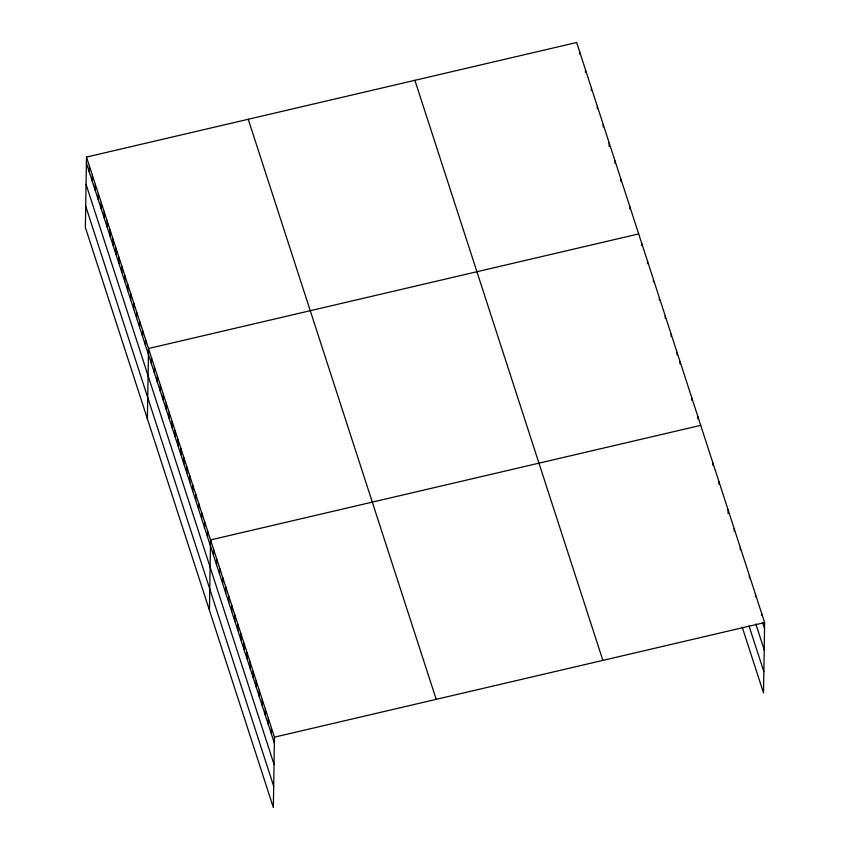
<?xml version="1.0" encoding="UTF-8"?>
<svg xmlns="http://www.w3.org/2000/svg" width="850" height="850" viewBox="0 0 850 850"><rect width="100%" height="100%" fill="white"/><g stroke="black" fill="none" stroke-linecap="round" stroke-linejoin="round"><path stroke-width="1.27" d="M86.477 157.08L85.372 227.428L273.349 807.5L274.454 737.152L86.477 157.08L576.651 42.5L764.628 622.572L763.523 692.92L742.22 627.173M89.335 172.157L89.431 166.196M92.289 181.273L92.384 175.312M95.243 190.389L95.338 184.429M98.196 199.506L98.292 193.545M101.15 208.622L101.246 202.661M104.104 217.738L104.199 211.778M107.058 226.854L107.153 220.894M110.011 235.971L110.107 230.01M112.965 245.087L113.061 239.126M115.929 254.192L116.014 248.242M118.883 263.309L118.968 257.348M121.837 272.425L121.922 266.464M124.791 281.541L124.876 275.581M127.744 290.658L127.829 284.697M130.698 299.774L130.783 293.813M133.652 308.89L133.737 302.929M136.606 318.006L136.691 312.046M139.559 327.123L139.644 321.162M142.513 336.239L142.598 330.278M145.467 345.355L145.552 339.394M147.401 418.848L148.516 348.511L638.679 233.92M151.374 363.587L151.47 357.627M154.328 372.693L154.424 366.733M157.282 381.809L157.377 375.849M160.236 390.926L160.331 384.965M163.189 400.042L163.285 394.081M166.143 409.158L166.239 403.197M169.097 418.274L169.192 412.314M172.051 427.391L172.146 421.43M175.004 436.507L175.1 430.546M177.958 445.623L178.054 439.663M180.912 454.739L181.008 448.779M183.866 463.856L183.961 457.895M186.819 472.972L186.915 467.011M189.773 482.088L189.869 476.127M192.727 491.194L192.822 485.233M195.681 500.31L195.776 494.349M198.634 509.426L198.73 503.466M201.588 518.543L201.684 512.582M204.542 527.659L204.637 521.698M207.496 536.775L207.591 530.814M209.44 610.279L210.545 539.931L700.719 425.351M213.488 555.284L213.584 549.323M216.538 564.676L216.633 558.716M219.576 574.069L219.672 568.108M222.626 583.461L222.721 577.501M225.664 592.854L225.76 586.893M228.714 602.246L228.809 596.286M231.752 611.628L231.848 605.668M234.802 621.021L234.887 615.06M237.841 630.413L237.936 624.452M240.879 639.806L240.975 633.845M243.929 649.198L244.024 643.237M246.968 658.591L247.063 652.63M250.017 667.983L250.113 662.023M253.056 677.376L253.151 671.415M256.105 686.768L256.19 680.808M259.144 696.161L259.239 690.2M262.193 705.553L262.278 699.593M265.232 714.946L265.327 708.985M268.271 724.327L268.366 718.378M271.32 733.72L271.416 727.759M579.562 53.996L579.604 51.616M585.469 72.229L585.512 69.849M591.377 90.461L591.419 88.081M597.284 108.694L597.327 106.303M603.202 126.926L603.234 124.536M609.089 146.349L609.142 142.768M615.018 163.381L615.049 161.001M620.925 181.613L620.957 179.233M629.786 208.962L629.818 206.582M641.601 245.427L641.633 243.036M647.509 263.659L647.541 261.269M653.416 281.881L653.448 279.501M659.324 300.114L659.356 297.734M665.231 318.346L665.263 315.966M671.139 336.579L671.171 334.199M677.046 354.811L677.078 352.421M680 363.928L680.032 361.537M691.815 400.382L691.857 398.002M697.722 418.614L697.765 416.234M712.852 465.301L712.884 462.91M718.941 484.086L718.972 481.695M728.046 513.453L728.11 509.873M734.156 531.038L734.188 528.658M740.244 549.822L740.276 547.442M749.371 578L749.413 575.609M755.459 596.785L755.501 594.394M761.547 615.57L761.579 613.179M274.454 737.152L764.628 622.572M762.631 622.668L764.532 628.532M755.831 623.953L764.203 649.782M749.02 625.887L763.852 671.67M414.896 80.314L602.873 660.386M248.232 119.266L436.209 699.348M86.381 163.041L274.359 743.112M86.052 184.291L274.029 764.362M85.712 206.178L273.689 786.25"/></g></svg>
